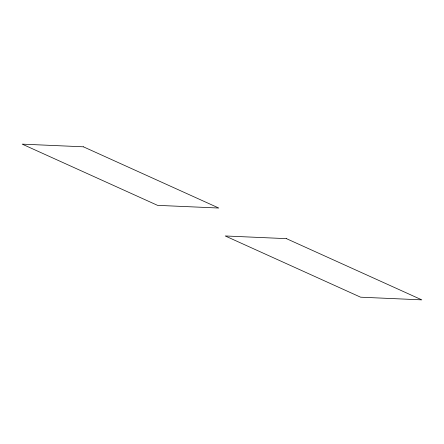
<?xml version="1.0" encoding="UTF-8"?>
<svg xmlns="http://www.w3.org/2000/svg" width="444" height="444" viewBox="0 0 444 444"><rect width="100%" height="100%" fill="white"/><g stroke="black" fill="none" stroke-linecap="round" stroke-linejoin="round"><path stroke-width="0.67" d="M83.4 146.809L22.2 144.139L157.559 205.356L218.759 208.031L83.4 146.809M286.441 238.644L225.241 235.969L360.6 297.191L421.8 299.861L286.441 238.644"/></g></svg>
